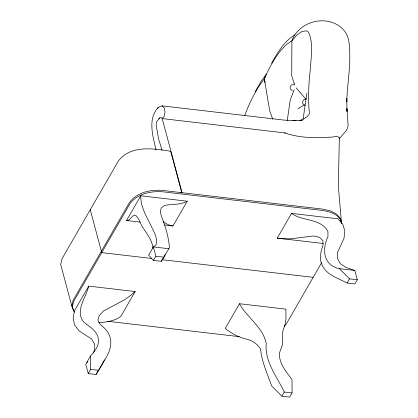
<?xml version="1.0" encoding="UTF-8"?>
<svg xmlns="http://www.w3.org/2000/svg" width="418" height="418" viewBox="0 0 418 418"><rect width="100%" height="100%" fill="white"/><g stroke="black" fill="none" stroke-linecap="round" stroke-linejoin="round"><path stroke-width="0.63" d="M339.364 137.684L338.308 185.942L341.558 223.604L340.424 218.515L336.615 214.136L330.502 210.902L322.68 209.115L161.85 190.336C150.088 189.547 136.796 192.458 129.481 202.458L73.26 300.004L71.781 305.919L74.153 311.353M287.234 120.588L290.249 100.007L294.141 89.87M303.05 119.491L306.906 93.177M98.836 322.738C106.491 321.991 114.584 321.217 120.906 316.285L135.166 291.545L88.705 286.121C86.165 297.616 74.357 311.18 83.976 322.325C89.813 326.98 98.277 331.594 98.387 340.064C99.014 346.376 94.327 351.543 90.507 356L85.753 364.256L88.25 373.572L96.062 374.486L101.595 365.489L104.458 359.867M165.136 254.52L164.237 256.804L161.291 261.313L153.474 260.404L148.62 255.173L153.38 246.923L155.872 245.261C158.401 237.826 153.045 230.438 150.14 223.886C145.71 215.118 140.401 205.922 140.772 195.781L187.233 201.204L172.974 225.95L164.582 224.968M244.713 115.467L247.822 107.666A93.23 29.27 -76.8 0 1 264.301 78.887A93.23 29.27 -76.8 0 1 280.807 50.437L286.414 44.595L291.889 40.797L296.885 34.981L301.754 31.611L306.316 30.801L308.5 32.144C313.813 43.853 310.893 57.517 310.266 69.921C308.615 84.426 307.831 99.108 309.492 113.649L307.491 116.434L303.964 118.811L299.1 120.666M272.782 119.193L269.746 110.974L264.301 78.887L266.402 74.054L260.936 81.667L255.069 91.913M93.282 353.048L94.583 350.112L94.541 344.071L91.594 338.951L79.054 330.863L74.676 325.136L73.113 318.338L74.446 310.861L88.705 286.121M284.512 132.867C298.786 137.841 314.42 138.285 329.374 137.156C332.535 137.642 335.743 135.646 338.82 137.088L339.259 138.781L346.6 130.28L348.137 125.959L346.919 108.387L346.977 111.517L346.757 98.476L346.83 101.955C346.997 85.836 350.326 69.89 349.73 53.744C349.683 43.524 349.155 33.55 340.336 26.82C324.499 14.52 298.682 21.971 291.889 40.797L291.707 75.679L294.716 85.12M157.638 108.414L158.244 107.353L162.09 105.858L284.407 120.144L293.096 120.598L302.371 120.488L300.192 120.603M140.061 222.104L126.513 220.521L140.772 195.781M88.25 373.572L90.649 369.413L90.507 356M153.474 260.404L155.877 256.239L153.38 246.923L168.877 248.731L169.4 247.122C168.553 236.87 165.559 226.708 161.74 217.094L160.277 212.109L161.196 208.039L164.227 205.541C171.84 203.827 180.168 205.201 187.233 201.204M96.062 374.486L106.324 357.285L109.004 351.909L110.524 346.616L110.843 341.516L109.965 336.715L107.907 332.31L104.704 328.391L99.902 324.107L97.927 320.292L99.176 315.642L103.418 311.049L124.303 299.92L130.609 295.495L135.166 291.545M161.291 261.313L168.877 248.731M239.472 303.724L225.208 328.47C231.661 333.616 239.174 337.504 247.252 339.332C252.806 340.639 257.211 344.233 260.508 348.706C261.762 361.664 267.233 373.76 271.705 385.971L281.889 396.186L289.7 397.1L292.098 392.941L291.963 379.528C286.126 371.837 279.37 363.613 279.219 353.513L282.26 345.482L282.662 331.981L285.238 323.522L285.949 318.798L285.928 309.153L239.472 303.724C247.158 317.795 263.074 327.179 266.235 343.528C264.453 361.424 277.014 376.796 284.287 392.027L292.098 392.941M277.275 238.129L291.539 213.389L337.995 218.813L342.812 224.33L344.85 230.982L343.988 238.375L337.415 252.545L337.457 258.585L340.404 263.706L346.005 267.468L354.83 270.446L357.327 279.767L354.929 283.926L347.118 283.017L334.05 276.632L329.133 273.67L325.241 270.101L322.45 265.994L320.82 261.433L320.381 256.511L321.144 251.328L323.077 244.901L322.858 240.528L319.509 237.34L313.667 235.956L290.567 238.824L283.064 238.788L277.275 238.129L323.088 243.48M321.573 262.776L286.079 324.347L284.135 326.62M281.889 396.186L284.287 392.027M347.118 283.017L349.516 278.853L357.327 279.767M271.585 63.191C277.583 52.574 284.062 41.319 294.8 34.861M86.944 362.719L87.738 361.69M159.556 117.996L156.473 121.946L156.16 125.045L158.547 138.766L162.032 150.276M158.244 107.353C147.429 119.01 152.91 136.346 156.055 150.041M297.898 108.811L304.367 104.913M293.964 83.966L291.137 85.251L290.144 86.981L290.311 88.95L292.438 90.811M305.908 98.93L303.646 99.959L302.648 101.689L302.82 103.659L304.941 105.524M292.84 120.603L296.085 120.478M126.513 220.521L127.511 220.62C130.453 219.596 131.586 216.247 134.424 215.024L136.331 215.949L138.593 219.006L140.788 223.761C144.816 231.922 152.298 238.782 152.889 248.266M285.583 132.992L162.2 118.581L160.987 117.411A6.254 2.586 -83.3 0 0 158.887 118.916M291.539 213.389C302.402 221.462 321.484 218.253 327.952 231.692L327.958 236.504C321.944 249.28 323.046 265.289 339.332 268.638L354.83 270.446M155.877 256.239L163.689 257.154M151.687 258.47L101.746 252.639L90.257 209.763M162.064 259.683L313.181 277.327M107.64 321.285L239.284 336.657M90.649 369.413L98.46 370.327M172.974 225.95C169.379 225.741 166.202 223.729 163.328 221.723M180.519 192.515L181.867 193.022L170.758 151.556L169.405 151.044C152.445 148.348 130.217 145.245 118.367 160.993L62.146 258.533L60.673 264.448L71.781 305.919M162.09 105.858L164.342 108.09L165.026 112.034L164.112 116.512L162.2 118.581L182.055 192.693M339.332 268.638L349.516 278.853M296.122 87.853L306.164 99.427M74.294 312.215L72.162 307.324L73.636 301.409L129.857 203.864C137.172 193.868 150.464 190.953 162.231 191.742L323.062 210.52L330.878 212.307L336.992 215.547L340.801 219.92L341.652 223.734M264.301 78.887L265.158 82.696"/></g></svg>
